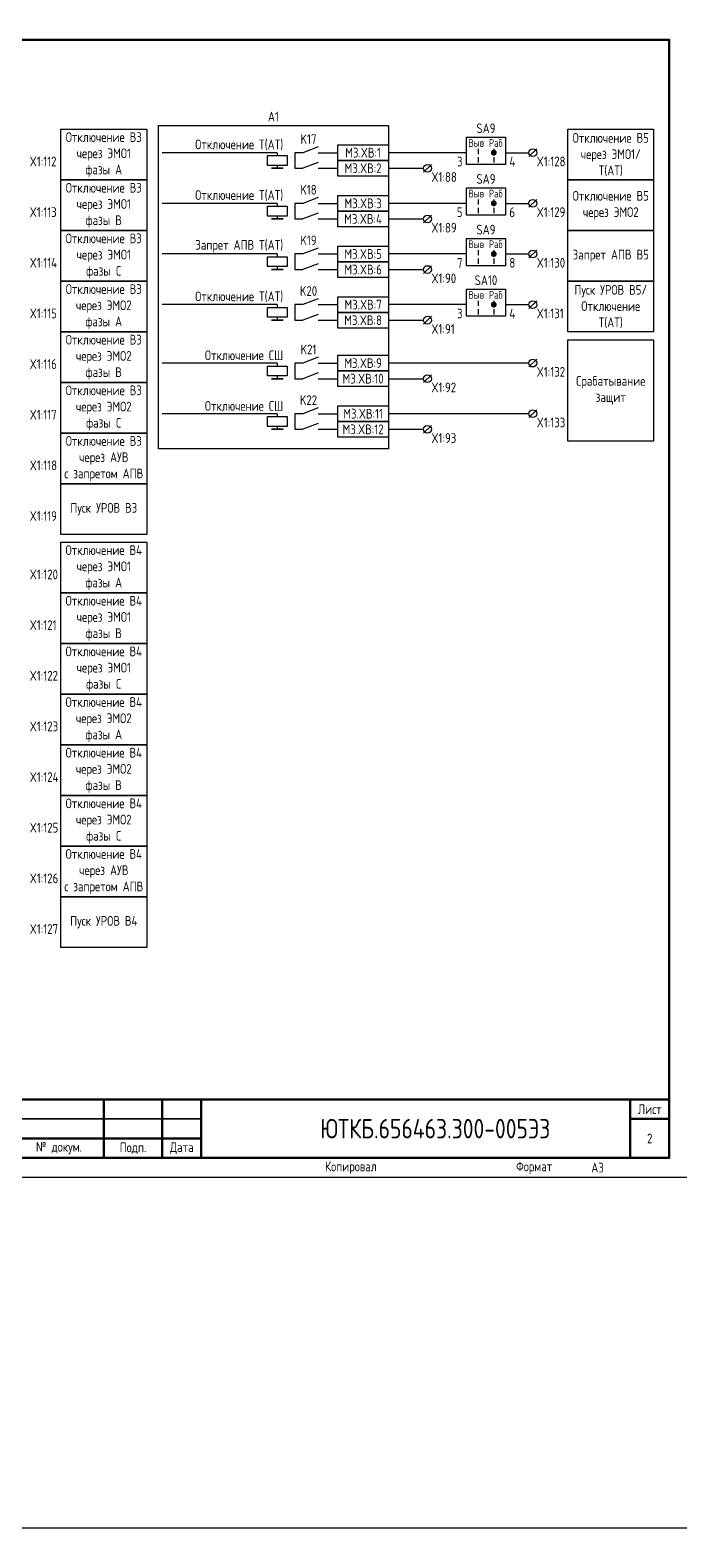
# Model space of a CAD drawing. Header units: millimetres. Extents: x -1102 to 3953, y -90 to 618.
# Drawn here: x 671.1 to 837.5, y -90 to 294.5 of the extents above; entities that cross this region are included whole.
import ezdxf

# ---------------------------------------------------------------- set-up
doc = ezdxf.new("R2010")
doc.units = ezdxf.units.MM
doc.styles.add('Gost_type_A', font='GOST_A.TTF')

# ---------------------------------------------------------------- blocks, each defined once
blk = doc.blocks.new('Формат_А3')
blk.add_lwpolyline([(-420, 297), (0, 297), (0, 0), (-420, 0)], close=True)
at = {"lineweight": 50}
blk.add_lwpolyline([(-400, 292), (-5, 292), (-5, 5), (-400, 5)], close=True, dxfattribs=at)
blk = doc.blocks.new('Штамп малый нижний')
at = {"lineweight": 50}
for points in [[(-185, 15), (-178, 15), (-178, 5), (-185, 5)], [(-178, 15), (-168, 15), (-168, 5), (-178, 5)], [(-168, 15), (-145, 15), (-145, 5), (-168, 5)], [(-145, 15), (-130, 15), (-130, 5), (-145, 5)], [(-130, 15), (-120, 15), (-120, 5), (-130, 5)], [(-120, 15), (-10, 15), (-10, 0), (-120, 0)], [(-10, 15), (0, 15), (0, 10), (-10, 10)], [(-10, 10), (0, 10), (0, 0), (-10, 0)], [(-185, 5), (-178, 5), (-178, 0), (-185, 0)], [(-178, 5), (-168, 5), (-168, 0), (-178, 0)], [(-168, 5), (-145, 5), (-145, 0), (-168, 0)], [(-145, 5), (-130, 5), (-130, 0), (-145, 0)], [(-130, 5), (-120, 5), (-120, 0), (-130, 0)]]:
    blk.add_lwpolyline(points, close=True, dxfattribs=at)
for points in [[(-185, 15), (-178, 15), (-178, 10), (-185, 10)], [(-178, 15), (-168, 15), (-168, 10), (-178, 10)], [(-168, 15), (-145, 15), (-145, 10), (-168, 10)], [(-145, 15), (-130, 15), (-130, 10), (-145, 10)], [(-130, 15), (-120, 15), (-120, 10), (-130, 10)], [(-185, 10), (-178, 10), (-178, 5), (-185, 5)], [(-178, 10), (-168, 10), (-168, 5), (-178, 5)], [(-168, 10), (-145, 10), (-145, 5), (-168, 5)], [(-145, 10), (-130, 10), (-130, 5), (-145, 5)], [(-130, 10), (-120, 10), (-120, 5), (-130, 5)]]:
    blk.add_lwpolyline(points, close=True)
at = {"char_height": 2.5, "style": 'Gost_type_A'}
for s, insert, width, attachment_point in [('Лист', (-5, 12.5), 10, 5), ('№ докум.', (-156.5, 2.5), 23, 5), ('Подп.', (-137.5, 2.5), 15, 5), ('Дата', (-125, 2.5), 10, 5), ('Изм.', (-181.5, 2.5), 7, 5), ('Лист', (-173, 2.5), 10, 5), ('Копировал', (-75, -2.53), 13.1202, 6), ('Формат', (-30, -2.53), 13.1202, 6)]:
    blk.add_mtext(s, dxfattribs=dict(at, insert=insert, width=width, attachment_point=attachment_point))
blk = doc.blocks.new('POINT')
at = {"const_width": 0.75}
blk.add_lwpolyline([(-0.375, 0, 1), (0.375, 0, 1)], format="xyb", close=True, dxfattribs=at)
blk = doc.blocks.new('Переключатель_положение')
for p, q in [((2, 1), (2, -0.34)), ((2, -1.14), (2, -2.49))]:
    blk.add_line(p, q)

msp = doc.modelspace()

# ---------------------------------------------------------------- linework, layer by layer
for p, q in [((734.5, 263), (705, 263)), ((734.5, 263), (734.5, 262.25)), ((783, 263), (763, 263)), ((801.01, 264), (799.01, 262)), ((734.5, 259.75), (734.5, 259)), ((763, 259), (772, 259)), ((774.01, 260), (772.01, 258)), ((734.5, 250), (705, 250)), ((734.5, 250), (734.5, 249.25)), ((783, 250), (763, 250)), ((801.01, 251), (799.01, 249)), ((734.5, 246.75), (734.5, 246)), ((774.01, 247), (772.01, 245)), ((763, 246), (772, 246)), ((734.5, 237), (705, 237)), ((734.5, 237), (734.5, 236.25)), ((783, 237), (763, 237)), ((801.01, 238), (799.01, 236)), ((734.5, 233.75), (734.5, 233)), ((763, 233), (772, 233)), ((774.01, 234), (772.01, 232)), ((734.5, 224), (705, 224)), ((734.5, 224), (734.5, 223.25)), ((783, 224), (763, 224)), ((801.01, 225), (799.01, 223)), ((734.5, 220.75), (734.5, 220)), ((763, 220), (772, 220)), ((774.01, 221), (772.01, 219)), ((734.5, 209), (705, 209)), ((734.5, 209), (734.5, 208.25)), ((799, 209), (763, 209)), ((801.01, 210), (799.01, 208)), ((734.5, 205.75), (734.5, 205)), ((763, 205), (772, 205)), ((774.01, 206), (772.01, 204)), ((801.01, 197), (799.01, 195)), ((734.5, 196), (705, 196)), ((734.5, 196), (734.5, 195.25)), ((734.5, 192.75), (734.5, 192)), ((799, 196), (763, 196)), ((774.01, 193), (772.01, 191)), ((763, 192), (772, 192))]:
    msp.add_line(p, q)
at = {"ltscale": 1.08}
for p, q in [((741, 263), (739, 263)), ((739, 263), (739, 259)), ((745, 263), (750, 263)), ((739, 259), (741, 259)), ((745, 259), (750, 259)), ((741, 250), (739, 250)), ((739, 250), (739, 246)), ((745, 250), (750, 250)), ((739, 246), (741, 246)), ((745, 246), (750, 246)), ((741, 237), (739, 237)), ((739, 237), (739, 233)), ((745, 237), (750, 237)), ((739, 233), (741, 233)), ((745, 233), (750, 233)), ((741, 224), (739, 224)), ((739, 224), (739, 220)), ((745, 224), (750, 224)), ((739, 220), (741, 220)), ((745, 220), (750, 220)), ((741, 209), (739, 209)), ((739, 209), (739, 205)), ((745, 209), (750, 209)), ((739, 205), (741, 205)), ((745, 205), (750, 205)), ((741, 196), (739, 196)), ((739, 196), (739, 192)), ((745, 196), (750, 196)), ((739, 192), (741, 192)), ((745, 192), (750, 192))]:
    msp.add_line(p, q, dxfattribs=at)
at = {"ltscale": 4.32}
for p, q in [((745, 264.5), (741, 263)), ((745, 260.5), (741, 259)), ((745, 251.5), (741, 250)), ((745, 247.5), (741, 246)), ((745, 238.5), (741, 237)), ((745, 234.5), (741, 233)), ((745, 225.5), (741, 224)), ((745, 221.5), (741, 220)), ((745, 210.5), (741, 209)), ((745, 206.5), (741, 205)), ((745, 197.5), (741, 196)), ((745, 193.5), (741, 192))]:
    msp.add_line(p, q, dxfattribs=at)
at = {"ltscale": 4}
for p, q in [((793, 263), (799.01, 263)), ((793, 250), (799.01, 250)), ((793, 237), (799.01, 237)), ((793, 224), (799.01, 224))]:
    msp.add_line(p, q, dxfattribs=at)
for points in [[(-1102, 618), (3953, 618), (3953, -90), (-1102, -90)], [(704, 270), (763, 270), (763, 187), (704, 187)], [(679, 269), (701, 269), (701, 256), (679, 256)], [(783, 267), (793, 267), (793, 260), (783, 260)], [(809, 269), (831, 269), (831, 256), (809, 256)], [(737, 262.25), (737, 259.75), (732, 259.75), (732, 262.25)], [(750, 265), (763, 265), (763, 261), (750, 261)], [(736, 259), (733, 259)], [(750, 261), (763, 261), (763, 257), (750, 257)], [(679, 256), (701, 256), (701, 243), (679, 243)], [(783, 254), (793, 254), (793, 247), (783, 247)], [(809, 256), (831, 256), (831, 243), (809, 243)], [(750, 252), (763, 252), (763, 248), (750, 248)], [(737, 249.25), (737, 246.75), (732, 246.75), (732, 249.25)], [(750, 248), (763, 248), (763, 244), (750, 244)], [(679, 243), (701, 243), (701, 230), (679, 230)], [(736, 246), (733, 246)], [(809, 243), (831, 243), (831, 230), (809, 230)], [(750, 239), (763, 239), (763, 235), (750, 235)], [(783, 241), (793, 241), (793, 234), (783, 234)], [(737, 236.25), (737, 233.75), (732, 233.75), (732, 236.25)], [(750, 235), (763, 235), (763, 231), (750, 231)], [(736, 233), (733, 233)], [(679, 230), (701, 230), (701, 217), (679, 217)], [(783, 228), (793, 228), (793, 221), (783, 221)], [(809, 230), (831, 230), (831, 217), (809, 217)], [(737, 223.25), (737, 220.75), (732, 220.75), (732, 223.25)], [(750, 226), (763, 226), (763, 222), (750, 222)], [(736, 220), (733, 220)], [(750, 222), (763, 222), (763, 218), (750, 218)], [(679, 217), (701, 217), (701, 204), (679, 204)], [(809, 215), (831, 215), (831, 189), (809, 189)], [(737, 208.25), (737, 205.75), (732, 205.75), (732, 208.25)], [(750, 211), (763, 211), (763, 207), (750, 207)], [(679, 204), (701, 204), (701, 191), (679, 191)], [(736, 205), (733, 205)], [(750, 207), (763, 207), (763, 203), (750, 203)], [(750, 198), (763, 198), (763, 194), (750, 194)], [(737, 195.25), (737, 192.75), (732, 192.75), (732, 195.25)], [(750, 194), (763, 194), (763, 190), (750, 190)], [(679, 191), (701, 191), (701, 178), (679, 178)], [(736, 192), (733, 192)], [(679, 178), (701, 178), (701, 165), (679, 165)], [(679, 163), (701, 163), (701, 150), (679, 150)], [(679, 150), (701, 150), (701, 137), (679, 137)], [(679, 137), (701, 137), (701, 124), (679, 124)], [(679, 124), (701, 124), (701, 111), (679, 111)], [(679, 111), (701, 111), (701, 98), (679, 98)], [(679, 98), (701, 98), (701, 85), (679, 85)], [(679, 85), (701, 85), (701, 72), (679, 72)], [(679, 72), (701, 72), (701, 59), (679, 59)]]:
    msp.add_lwpolyline(points, close=True)
for centre in [(800.01, 263), (773.01, 259), (800.01, 250), (773.01, 246), (800.01, 237), (773.01, 233), (800.01, 224), (773.01, 220), (800.01, 209), (773.01, 205), (800.01, 196), (773.01, 192)]:
    msp.add_circle(centre, 1)

# ---------------------------------------------------------------- block references
for name, p in [('Формат_А3', (840, 0)), ('Переключатель_положение', (784, 263)), ('POINT', (790, 263)), ('Переключатель_положение', (788, 263)), ('Переключатель_положение', (784, 250)), ('POINT', (790, 250)), ('Переключатель_положение', (788, 250)), ('Переключатель_положение', (784, 237)), ('POINT', (790, 237)), ('Переключатель_положение', (788, 237)), ('Переключатель_положение', (784, 224)), ('POINT', (790, 224)), ('Переключатель_положение', (788, 224)), ('Штамп малый нижний', (835, 5))]:
    msp.add_blockref(name, p)

# ---------------------------------------------------------------- texts
at = {"char_height": 2.5, "line_spacing_factor": 0.9, "style": 'Gost_type_A'}
for s, insert, width, attachment_point in [('A1', (733.5, 271), 59, 8), ('X1:88', (774.01, 258), 8, 1), ('X1:89', (774.01, 245), 8, 1), ('X1:90', (774.01, 232), 8, 1), ('X1:91', (774.01, 219), 8, 1), ('X1:92', (774.01, 204), 8, 1), ('X1:93', (774.01, 191), 8, 1)]:
    msp.add_mtext(s, dxfattribs=dict(at, insert=insert, width=width, attachment_point=attachment_point))
at = {"style": 'Gost_type_A'}
for s, insert, char_height, width, attachment_point in [('SA9', (788, 268), 2.5, 10, 8), ('Отключение В3\\Pчерез ЭМО1\\Pфазы A', (690, 262.5), 2.5, 21.9988, 5), ('Отключение Т(АТ)', (736, 265), 2.5, 31.0015, 6), ('K17', (742.5, 266.5), 2.5, 5, 5), ('Выв', (785.5, 265.5), 2, 5, 5), ('Раб', (790.5, 265.5), 2, 5, 5), ('Отключение В5 через ЭМО1/\\PТ(АТ)', (820, 262.5), 2.5, 21.9988, 5), ('M3.XВ:1', (756.5, 263), 2.5, 13, 5), ('3', (782, 261.98), 2.5, 5, 3), ('4', (794, 261.98), 2.5, 5, 1), ('M3.XВ:2', (756.5, 259), 2.5, 13, 5), ('Отключение В3\\Pчерез ЭМО1\\Pфазы B', (690, 249.5), 2.5, 21.9988, 5), ('K18', (742.5, 253.5), 2.5, 5, 5), ('SA9', (788, 255), 2.5, 10, 8), ('Отключение Т(АТ)', (736, 252), 2.5, 31.0015, 6), ('M3.XВ:3', (756.5, 250), 2.5, 13, 5), ('Выв', (785.5, 252.5), 2, 5, 5), ('Раб', (790.5, 252.5), 2, 5, 5), ('Отключение В5 через ЭМО2', (820, 249.5), 2.5, 21.9988, 5), ('M3.XВ:4', (756.5, 246), 2.5, 13, 5), ('5', (782, 248.98), 2.5, 5, 3), ('6', (794, 248.98), 2.5, 5, 1), ('Отключение В3\\Pчерез ЭМО1\\Pфазы C', (690, 236.5), 2.5, 21.9988, 5), ('SA9', (788, 242), 2.5, 10, 8), ('Запрет АПВ Т(АТ)', (736, 239), 2.5, 31.0015, 6), ('K19', (742.5, 240.5), 2.5, 5, 5), ('Выв', (785.5, 239.5), 2, 5, 5), ('Раб', (790.5, 239.5), 2, 5, 5), ('M3.XВ:5', (756.5, 237), 2.5, 13, 5), ('7', (782, 235.98), 2.5, 5, 3), ('8', (794, 235.98), 2.5, 5, 1), ('Запрет АПВ В5 ', (820, 236.5), 2.5, 21.9988, 5), ('M3.XВ:6', (756.5, 233), 2.5, 13, 5), ('SA10', (788, 229), 2.5, 10, 8), ('Отключение В3\\Pчерез ЭМО2\\Pфазы A', (690, 223.5), 2.5, 21.9988, 5), ('Отключение Т(АТ)', (736, 226), 2.5, 31.0015, 6), ('K20', (742.5, 227.5), 2.5, 5, 5), ('Выв', (785.5, 226.5), 2, 5, 5), ('Раб', (790.5, 226.5), 2, 5, 5), ('Пуск УРОВ В5/\\PОтключение\\PТ(АТ)', (820, 223.5), 2.5, 21.9988, 5), ('M3.XВ:7', (756.5, 224), 2.5, 13, 5), ('M3.XВ:8', (756.5, 220), 2.5, 13, 5), ('3', (782, 222.98), 2.5, 5, 3), ('4', (794, 222.98), 2.5, 5, 1), ('Отключение В3\\Pчерез ЭМО2\\Pфазы B', (690, 210.5), 2.5, 21.9988, 5), ('Отключение СШ', (736, 211), 2.5, 31.0015, 6), ('K21', (742.5, 212.5), 2.5, 5, 5), ('M3.XВ:9', (756.5, 209), 2.5, 13, 5), ('M3.XВ:10', (756.5, 205), 2.5, 13, 5), ('Срабатывание защит ', (820, 202), 2.5, 21.9988, 5), ('Отключение В3\\Pчерез ЭМО2\\Pфазы C', (690, 197.5), 2.5, 21.9988, 5), ('K22', (742.5, 199.5), 2.5, 5, 5), ('Отключение СШ', (736, 198), 2.5, 31.0015, 6), ('M3.XВ:11', (756.5, 196), 2.5, 13, 5), ('M3.XВ:12', (756.5, 192), 2.5, 13, 5), ('Отключение В3 через АУВ\\Pс запретом АПВ', (690, 184.5), 2.5, 21.9988, 5), ('Пуск УРОВ В3', (690, 171.5), 2.5, 21.9988, 5), ('Отключение В4\\Pчерез ЭМО1\\Pфазы A', (690, 156.5), 2.5, 21.9988, 5), ('Отключение В4\\Pчерез ЭМО1\\Pфазы B', (690, 143.5), 2.5, 21.9988, 5), ('Отключение В4\\Pчерез ЭМО1\\Pфазы C', (690, 130.5), 2.5, 21.9988, 5), ('Отключение В4\\Pчерез ЭМО2\\Pфазы A', (690, 117.5), 2.5, 21.9988, 5), ('Отключение В4\\Pчерез ЭМО2\\Pфазы B', (690, 104.5), 2.5, 21.9988, 5), ('Отключение В4\\Pчерез ЭМО2\\Pфазы C', (690, 91.5), 2.5, 21.9988, 5), ('Отключение В4 через АУВ\\Pс запретом АПВ', (690, 78.5), 2.5, 21.9988, 5), ('Пуск УРОВ В4', (690, 65.5), 2.5, 21.9988, 5), ('ЮТКБ.656463.300-005Э3', (775, 12.5), 5, 120, 5), ('2', (830, 10), 2.5, 10, 5), ('A3', (815, 2.5), 2.5, 20, 4)]:
    msp.add_mtext(s, dxfattribs=dict(at, insert=insert, char_height=char_height, width=width, attachment_point=attachment_point))
at = {"color": 18, "true_color": 0x000000, "char_height": 2.5, "width": 8, "attachment_point": 1, "line_spacing_factor": 0.9, "style": 'Gost_type_A'}
for s, insert in [('X1:112', (671.01, 262)), ('X1:128', (801.01, 262)), ('X1:113', (671.01, 249)), ('X1:129', (801.01, 249)), ('X1:114', (671.01, 236)), ('X1:130', (801.01, 236)), ('X1:115', (671.01, 223)), ('X1:131', (801.01, 223)), ('X1:116', (671.01, 210)), ('X1:132', (801.01, 208)), ('X1:117', (671.01, 197)), ('X1:133', (801.01, 195)), ('X1:118', (671.01, 184)), ('X1:119', (671.01, 171)), ('X1:120', (671.01, 156)), ('X1:121', (671.01, 143)), ('X1:122', (671.01, 130)), ('X1:123', (671.01, 117)), ('X1:124', (671.01, 104)), ('X1:125', (671.01, 91)), ('X1:126', (671.01, 78)), ('X1:127', (671.01, 65))]:
    msp.add_mtext(s, dxfattribs=dict(at, insert=insert))

doc.saveas('drawing.dxf')
